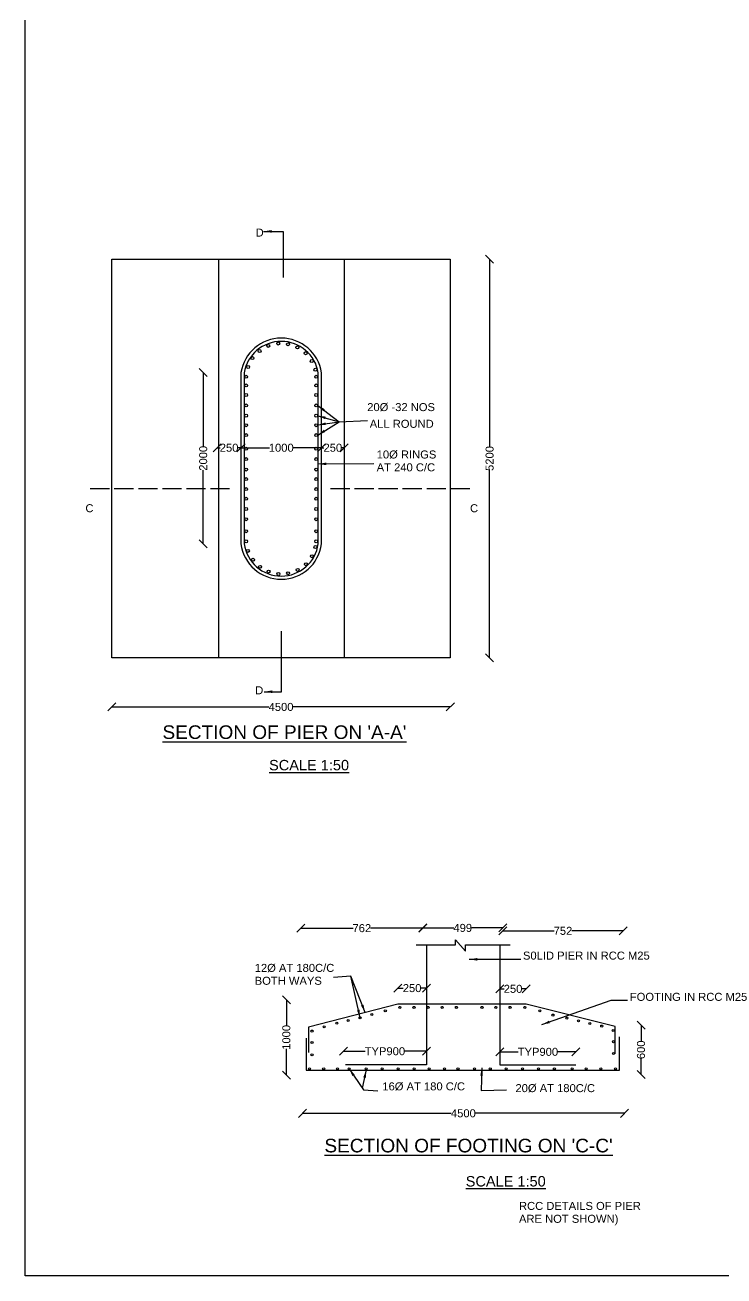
# Model space of a CAD drawing. Header units: millimetres. Extents: x -53240590 to -53219363, y 22122106 to 22136096.
# Drawn here: x -53240590 to -53236226, y 22122106 to 22129919 of the extents above; entities that cross this region are included whole.
import ezdxf

# ---------------------------------------------------------------- set-up
doc = ezdxf.new("R2010")
doc.units = ezdxf.units.MM
doc.header["$MEASUREMENT"] = 0
doc.linetypes.add('ACAD_ISO02W100', pattern=[15, 12, -3])
for name, color, linetype in [('DIMENSION', 7, 'Continuous'), ('DRAWING', 2, 'Continuous'), ('TEXT', 7, 'Continuous')]:
    doc.layers.add(name, color=color, linetype=linetype)
doc.styles.get("Standard").update_dxf_attribs({"font": 'arial.ttf', "height": 50})
doc.dimstyles.get("Standard").update_dxf_attribs({"dimtxt": 50, "dimasz": 50, "dimexe": 0.18, "dimexo": 0.0625, "dimgap": 0.09, "dimtad": 0, "dimdec": 0, "dimzin": 0, "dimdsep": 46, "dimtxsty": 'Standard', "dimblk": 'OBLIQUE', "dimcen": 0.09, "dimse1": 1, "dimse2": 1, "dimadec": 0, "dimazin": 0, "dimtfac": 1, "dimtdec": 0, "dimtofl": 0, "dimtmove": 0, "dimatfit": 3, "dimfxl": 1, "dimtolj": 1, "dimtzin": 0, "dimarcsym": 0})

# ---------------------------------------------------------------- blocks, each defined once
blk = doc.blocks.new('_Oblique')
at = {"color": 0, "linetype": 'ByBlock', "lineweight": -2}
blk.add_line((-0.5, -0.5), (0.5, 0.5), dxfattribs=at)
blk = doc.blocks.new('*D83')
at = {"layer": 'Defpoints', "color": 0, "transparency": 16777216}
for p in [(-53239390.1, 22127278.7), (-53239390.1, 22127270.4), (-53239241.4, 22127269.6)]:
    blk.add_point(p, dxfattribs=at)
at = {"layer": 'DIMENSION', "color": 0, "lineweight": -2, "transparency": 16777216}
for p, q in [((-53239390.1, 22127278.7), (-53239371.5, 22127278.7)), ((-53239241.4, 22127278.7), (-53239260.1, 22127278.7))]:
    blk.add_line(p, q, dxfattribs=at)
at = {"layer": 'DIMENSION', "color": 0, "lineweight": -2, "transparency": 16777216, "xscale": 50, "yscale": 50, "zscale": 50, "rotation": 180}
blk.add_blockref('_Oblique', (-53239390.1, 22127278.7), dxfattribs=at)
at = {"layer": 'DIMENSION', "color": 0, "lineweight": -2, "transparency": 16777216, "xscale": 50, "yscale": 50, "zscale": 50}
blk.add_blockref('_Oblique', (-53239241.4, 22127278.7), dxfattribs=at)
at = {"layer": 'DIMENSION', "color": 0, "transparency": 16777216, "insert": (-53239315.8, 22127278.7), "char_height": 50, "attachment_point": 5}
blk.add_mtext('\\A1;250', dxfattribs=at)
blk = doc.blocks.new('*D84')
at = {"layer": 'Defpoints', "color": 0, "transparency": 16777216}
for p in [(-53239241.4, 22127278.7), (-53238738.7, 22127278.7), (-53238738.7, 22127278.7)]:
    blk.add_point(p, dxfattribs=at)
at = {"layer": 'DIMENSION', "color": 0, "lineweight": -2, "transparency": 16777216}
for p, q in [((-53239241.4, 22127278.7), (-53239062.4, 22127278.7)), ((-53238738.7, 22127278.7), (-53238917.8, 22127278.7))]:
    blk.add_line(p, q, dxfattribs=at)
at = {"layer": 'DIMENSION', "color": 0, "lineweight": -2, "transparency": 16777216, "xscale": 50, "yscale": 50, "zscale": 50, "rotation": 180}
blk.add_blockref('_Oblique', (-53239241.4, 22127278.7), dxfattribs=at)
at = {"layer": 'DIMENSION', "color": 0, "lineweight": -2, "transparency": 16777216, "xscale": 50, "yscale": 50, "zscale": 50}
blk.add_blockref('_Oblique', (-53238738.7, 22127278.7), dxfattribs=at)
at = {"layer": 'DIMENSION', "color": 0, "transparency": 16777216, "insert": (-53238990.1, 22127278.7), "char_height": 50, "attachment_point": 5}
blk.add_mtext('\\A1;1000', dxfattribs=at)
blk = doc.blocks.new('*D85')
at = {"layer": 'Defpoints', "color": 0, "transparency": 16777216}
for p in [(-53238738.7, 22127278.7), (-53238597.1, 22127278.7), (-53238597.1, 22127278.7)]:
    blk.add_point(p, dxfattribs=at)
at = {"layer": 'DIMENSION', "color": 0, "lineweight": -2, "transparency": 16777216}
for p, q in [((-53238738.7, 22127278.7), (-53238723.6, 22127278.7)), ((-53238597.1, 22127278.7), (-53238612.2, 22127278.7))]:
    blk.add_line(p, q, dxfattribs=at)
at = {"layer": 'DIMENSION', "color": 0, "lineweight": -2, "transparency": 16777216, "xscale": 50, "yscale": 50, "zscale": 50, "rotation": 180}
blk.add_blockref('_Oblique', (-53238738.7, 22127278.7), dxfattribs=at)
at = {"layer": 'DIMENSION', "color": 0, "lineweight": -2, "transparency": 16777216, "xscale": 50, "yscale": 50, "zscale": 50}
blk.add_blockref('_Oblique', (-53238597.1, 22127278.7), dxfattribs=at)
at = {"layer": 'DIMENSION', "color": 0, "transparency": 16777216, "insert": (-53238667.9, 22127278.7), "char_height": 50, "attachment_point": 5}
blk.add_mtext('\\A1;250', dxfattribs=at)
blk = doc.blocks.new('*D86')
at = {"layer": 'Defpoints', "color": 0, "transparency": 16777216}
for p in [(-53239477.2, 22127748.1), (-53239241.4, 22127748.1), (-53239241.4, 22126678.2)]:
    blk.add_point(p, dxfattribs=at)
at = {"layer": 'DIMENSION', "color": 0, "lineweight": -2, "transparency": 16777216}
for p, q in [((-53239477.2, 22127748.1), (-53239477.2, 22127288.2)), ((-53239477.2, 22126678.2), (-53239477.2, 22127138.1))]:
    blk.add_line(p, q, dxfattribs=at)
at = {"layer": 'DIMENSION', "color": 0, "lineweight": -2, "transparency": 16777216, "xscale": 50, "yscale": 50, "zscale": 50}
for p, rotation in [((-53239477.2, 22127748.1), 90), ((-53239477.2, 22126678.2), 270)]:
    blk.add_blockref('_Oblique', p, dxfattribs=dict(at, rotation=rotation))
at = {"layer": 'DIMENSION', "color": 0, "transparency": 16777216, "insert": (-53239477.2, 22127213.1), "char_height": 50, "attachment_point": 5, "rotation": 90}
blk.add_mtext('\\A1;2000', dxfattribs=at)
blk = doc.blocks.new('*D167')
at = {"layer": 'Defpoints', "color": 0, "transparency": 16777216}
for p in [(-53238867.7, 22124277.9), (-53238867.7, 22124174.9), (-53238106.1, 22124174.9)]:
    blk.add_point(p, dxfattribs=at)
at = {"layer": 'DIMENSION', "color": 0, "lineweight": -2, "transparency": 16777216}
for p, q in [((-53238867.7, 22124277.9), (-53238541.8, 22124277.9)), ((-53238106.1, 22124277.9), (-53238432, 22124277.9))]:
    blk.add_line(p, q, dxfattribs=at)
at = {"layer": 'DIMENSION', "color": 0, "lineweight": -2, "transparency": 16777216, "xscale": 50, "yscale": 50, "zscale": 50, "rotation": 180}
blk.add_blockref('_Oblique', (-53238867.7, 22124277.9), dxfattribs=at)
at = {"layer": 'DIMENSION', "color": 0, "lineweight": -2, "transparency": 16777216, "xscale": 50, "yscale": 50, "zscale": 50}
blk.add_blockref('_Oblique', (-53238106.1, 22124277.9), dxfattribs=at)
at = {"layer": 'DIMENSION', "color": 0, "transparency": 16777216, "insert": (-53238486.9, 22124277.9), "char_height": 50, "attachment_point": 5}
blk.add_mtext('\\A1;762', dxfattribs=at)
blk = doc.blocks.new('*D168')
at = {"layer": 'Defpoints', "color": 0, "transparency": 16777216}
for p in [(-53238106.1, 22124277.9), (-53237607.4, 22124279.5), (-53237607.4, 22124277.9)]:
    blk.add_point(p, dxfattribs=at)
at = {"layer": 'DIMENSION', "color": 0, "lineweight": -2, "transparency": 16777216}
for p, q in [((-53238106.1, 22124279.5), (-53237913.1, 22124279.5)), ((-53237607.4, 22124279.5), (-53237800.4, 22124279.5))]:
    blk.add_line(p, q, dxfattribs=at)
at = {"layer": 'DIMENSION', "color": 0, "lineweight": -2, "transparency": 16777216, "xscale": 50, "yscale": 50, "zscale": 50, "rotation": 180}
blk.add_blockref('_Oblique', (-53238106.1, 22124279.5), dxfattribs=at)
at = {"layer": 'DIMENSION', "color": 0, "lineweight": -2, "transparency": 16777216, "xscale": 50, "yscale": 50, "zscale": 50}
blk.add_blockref('_Oblique', (-53237607.4, 22124279.5), dxfattribs=at)
at = {"layer": 'DIMENSION', "color": 0, "transparency": 16777216, "insert": (-53237856.8, 22124279.5), "char_height": 50, "attachment_point": 5}
blk.add_mtext('\\A1;499', dxfattribs=at)
blk = doc.blocks.new('*D169')
at = {"layer": 'Defpoints', "color": 0, "transparency": 16777216}
for p in [(-53237607.4, 22124279.5), (-53236855, 22124279.5), (-53236855, 22124261.2)]:
    blk.add_point(p, dxfattribs=at)
at = {"layer": 'DIMENSION', "color": 0, "lineweight": -2, "transparency": 16777216}
for p, q in [((-53237607.4, 22124261.2), (-53237286, 22124261.2)), ((-53236855, 22124261.2), (-53237176.3, 22124261.2))]:
    blk.add_line(p, q, dxfattribs=at)
at = {"layer": 'DIMENSION', "color": 0, "lineweight": -2, "transparency": 16777216, "xscale": 50, "yscale": 50, "zscale": 50, "rotation": 180}
blk.add_blockref('_Oblique', (-53237607.4, 22124261.2), dxfattribs=at)
at = {"layer": 'DIMENSION', "color": 0, "lineweight": -2, "transparency": 16777216, "xscale": 50, "yscale": 50, "zscale": 50}
blk.add_blockref('_Oblique', (-53236855, 22124261.2), dxfattribs=at)
at = {"layer": 'DIMENSION', "color": 0, "transparency": 16777216, "insert": (-53237231.2, 22124261.2), "char_height": 50, "attachment_point": 5}
blk.add_mtext('\\A1;752', dxfattribs=at)
blk = doc.blocks.new('*D170')
at = {"layer": 'Defpoints', "color": 0, "transparency": 16777216}
for p in [(-53237624.7, 22123505.4), (-53237150, 22123505.4), (-53237150, 22123505.4)]:
    blk.add_point(p, dxfattribs=at)
at = {"layer": 'DIMENSION', "color": 0, "lineweight": -2, "transparency": 16777216}
for p, q in [((-53237624.7, 22123505.4), (-53237511.2, 22123505.4)), ((-53237150, 22123505.4), (-53237263.6, 22123505.4))]:
    blk.add_line(p, q, dxfattribs=at)
at = {"layer": 'DIMENSION', "color": 0, "lineweight": -2, "transparency": 16777216, "xscale": 50, "yscale": 50, "zscale": 50, "rotation": 180}
blk.add_blockref('_Oblique', (-53237624.7, 22123505.4), dxfattribs=at)
at = {"layer": 'DIMENSION', "color": 0, "lineweight": -2, "transparency": 16777216, "xscale": 50, "yscale": 50, "zscale": 50}
blk.add_blockref('_Oblique', (-53237150, 22123505.4), dxfattribs=at)
at = {"layer": 'DIMENSION', "color": 0, "transparency": 16777216, "insert": (-53237387.4, 22123505.4), "char_height": 50, "attachment_point": 5}
blk.add_mtext('\\A1;TYP900', dxfattribs=at)
blk = doc.blocks.new('*D171')
at = {"layer": 'Defpoints', "color": 0, "transparency": 16777216}
for p in [(-53236737.2, 22123672.9), (-53236743.7, 22123363.7), (-53236737.2, 22123363.7)]:
    blk.add_point(p, dxfattribs=at)
at = {"layer": 'DIMENSION', "color": 0, "lineweight": -2, "transparency": 16777216}
for p, q in [((-53236743.7, 22123672.9), (-53236743.7, 22123573.7)), ((-53236743.7, 22123363.7), (-53236743.7, 22123462.9))]:
    blk.add_line(p, q, dxfattribs=at)
at = {"layer": 'DIMENSION', "color": 0, "lineweight": -2, "transparency": 16777216, "xscale": 50, "yscale": 50, "zscale": 50}
for p, rotation in [((-53236743.7, 22123672.9), 90), ((-53236743.7, 22123363.7), 270)]:
    blk.add_blockref('_Oblique', p, dxfattribs=dict(at, rotation=rotation))
at = {"layer": 'DIMENSION', "color": 0, "transparency": 16777216, "insert": (-53236743.7, 22123518.3), "char_height": 50, "attachment_point": 5, "rotation": 90}
blk.add_mtext('\\A1;600', dxfattribs=at)
blk = doc.blocks.new('*D172')
at = {"layer": 'Defpoints', "color": 0, "transparency": 16777216}
for p in [(-53237460.7, 22123899), (-53237624.7, 22123803.4), (-53237460.7, 22123803.4)]:
    blk.add_point(p, dxfattribs=at)
at = {"layer": 'DIMENSION', "color": 0, "lineweight": -2, "transparency": 16777216}
for p, q in [((-53237624.7, 22123899), (-53237598.4, 22123899)), ((-53237460.7, 22123899), (-53237487, 22123899))]:
    blk.add_line(p, q, dxfattribs=at)
at = {"layer": 'DIMENSION', "color": 0, "lineweight": -2, "transparency": 16777216, "xscale": 50, "yscale": 50, "zscale": 50, "rotation": 180}
blk.add_blockref('_Oblique', (-53237624.7, 22123899), dxfattribs=at)
at = {"layer": 'DIMENSION', "color": 0, "lineweight": -2, "transparency": 16777216, "xscale": 50, "yscale": 50, "zscale": 50}
blk.add_blockref('_Oblique', (-53237460.7, 22123899), dxfattribs=at)
at = {"layer": 'DIMENSION', "color": 0, "transparency": 16777216, "insert": (-53237542.7, 22123899), "char_height": 50, "attachment_point": 5}
blk.add_mtext('\\A1;250', dxfattribs=at)
blk = doc.blocks.new('*D173')
at = {"layer": 'Defpoints', "color": 0, "transparency": 16777216}
for p in [(-53238262, 22123903.5), (-53238262, 22123803.4), (-53238084, 22123803.4)]:
    blk.add_point(p, dxfattribs=at)
at = {"layer": 'DIMENSION', "color": 0, "lineweight": -2, "transparency": 16777216}
for p, q in [((-53238262, 22123903.5), (-53238228.7, 22123903.5)), ((-53238084, 22123903.5), (-53238117.3, 22123903.5))]:
    blk.add_line(p, q, dxfattribs=at)
at = {"layer": 'DIMENSION', "color": 0, "lineweight": -2, "transparency": 16777216, "xscale": 50, "yscale": 50, "zscale": 50, "rotation": 180}
blk.add_blockref('_Oblique', (-53238262, 22123903.5), dxfattribs=at)
at = {"layer": 'DIMENSION', "color": 0, "lineweight": -2, "transparency": 16777216, "xscale": 50, "yscale": 50, "zscale": 50}
blk.add_blockref('_Oblique', (-53238084, 22123903.5), dxfattribs=at)
at = {"layer": 'DIMENSION', "color": 0, "transparency": 16777216, "insert": (-53238173, 22123903.5), "char_height": 50, "attachment_point": 5}
blk.add_mtext('\\A1;250', dxfattribs=at)
blk = doc.blocks.new('*D174')
at = {"layer": 'Defpoints', "color": 0, "transparency": 16777216}
for p in [(-53238601.6, 22123509.1), (-53238601.6, 22123423.6), (-53238084, 22123423.6)]:
    blk.add_point(p, dxfattribs=at)
at = {"layer": 'DIMENSION', "color": 0, "lineweight": -2, "transparency": 16777216}
for p, q in [((-53238601.6, 22123509.1), (-53238466.6, 22123509.1)), ((-53238084, 22123509.1), (-53238219, 22123509.1))]:
    blk.add_line(p, q, dxfattribs=at)
at = {"layer": 'DIMENSION', "color": 0, "lineweight": -2, "transparency": 16777216, "xscale": 50, "yscale": 50, "zscale": 50, "rotation": 180}
blk.add_blockref('_Oblique', (-53238601.6, 22123509.1), dxfattribs=at)
at = {"layer": 'DIMENSION', "color": 0, "lineweight": -2, "transparency": 16777216, "xscale": 50, "yscale": 50, "zscale": 50}
blk.add_blockref('_Oblique', (-53238084, 22123509.1), dxfattribs=at)
at = {"layer": 'DIMENSION', "color": 0, "transparency": 16777216, "insert": (-53238342.8, 22123509.1), "char_height": 50, "attachment_point": 5}
blk.add_mtext('\\A1;TYP900', dxfattribs=at)
blk = doc.blocks.new('*D175')
at = {"layer": 'Defpoints', "color": 0, "transparency": 16777216}
for p in [(-53238955.7, 22123831.5), (-53238958.2, 22123360.6), (-53238955.7, 22123360.6)]:
    blk.add_point(p, dxfattribs=at)
at = {"layer": 'DIMENSION', "color": 0, "lineweight": -2, "transparency": 16777216}
for p, q in [((-53238958.2, 22123831.5), (-53238958.2, 22123668.3)), ((-53238958.2, 22123360.6), (-53238958.2, 22123523.7))]:
    blk.add_line(p, q, dxfattribs=at)
at = {"layer": 'DIMENSION', "color": 0, "lineweight": -2, "transparency": 16777216, "xscale": 50, "yscale": 50, "zscale": 50}
for p, rotation in [((-53238958.2, 22123831.5), 90), ((-53238958.2, 22123360.6), 270)]:
    blk.add_blockref('_Oblique', p, dxfattribs=dict(at, rotation=rotation))
at = {"layer": 'DIMENSION', "color": 0, "transparency": 16777216, "insert": (-53238958.2, 22123596), "char_height": 50, "attachment_point": 5, "rotation": 90}
blk.add_mtext('\\A1;1000', dxfattribs=at)
blk = doc.blocks.new('*D184')
at = {"layer": 'Defpoints', "color": 0, "transparency": 16777216}
for p in [(-53238858.3, 22123103), (-53236847.3, 22123121.6), (-53236847.3, 22123116.9)]:
    blk.add_point(p, dxfattribs=at)
at = {"layer": 'DIMENSION', "color": 0, "lineweight": -2, "transparency": 16777216}
for p, q in [((-53238858.3, 22123121.6), (-53237928.5, 22123121.6)), ((-53236847.3, 22123121.6), (-53237777.2, 22123121.6))]:
    blk.add_line(p, q, dxfattribs=at)
at = {"layer": 'DIMENSION', "color": 0, "lineweight": -2, "transparency": 16777216, "xscale": 50, "yscale": 50, "zscale": 50, "rotation": 180}
blk.add_blockref('_Oblique', (-53238858.3, 22123121.6), dxfattribs=at)
at = {"layer": 'DIMENSION', "color": 0, "lineweight": -2, "transparency": 16777216, "xscale": 50, "yscale": 50, "zscale": 50}
blk.add_blockref('_Oblique', (-53236847.3, 22123121.6), dxfattribs=at)
at = {"layer": 'DIMENSION', "color": 0, "transparency": 16777216, "insert": (-53237852.8, 22123121.6), "char_height": 50, "attachment_point": 5}
blk.add_mtext('\\A1;4500', dxfattribs=at)
blk = doc.blocks.new('*D185')
at = {"layer": 'Defpoints', "color": 0, "transparency": 16777216}
for p in [(-53237934.3, 22128456.9), (-53237934.3, 22125966.7), (-53237688.9, 22125966.7)]:
    blk.add_point(p, dxfattribs=at)
at = {"layer": 'DIMENSION', "color": 0, "lineweight": -2, "transparency": 16777216}
for p, q in [((-53237688.9, 22128456.9), (-53237688.9, 22127286.4)), ((-53237688.9, 22125966.7), (-53237688.9, 22127137.1))]:
    blk.add_line(p, q, dxfattribs=at)
at = {"layer": 'DIMENSION', "color": 0, "lineweight": -2, "transparency": 16777216, "xscale": 50, "yscale": 50, "zscale": 50}
for p, rotation in [((-53237688.9, 22128456.9), 90), ((-53237688.9, 22125966.7), 270)]:
    blk.add_blockref('_Oblique', p, dxfattribs=dict(at, rotation=rotation))
at = {"layer": 'DIMENSION', "color": 0, "transparency": 16777216, "insert": (-53237688.9, 22127211.8), "char_height": 50, "attachment_point": 5, "rotation": 90}
blk.add_mtext('\\A1;5200', dxfattribs=at)
blk = doc.blocks.new('*D186')
at = {"layer": 'Defpoints', "color": 0, "transparency": 16777216}
for p in [(-53240048.4, 22125966.7), (-53237934.3, 22125966.7), (-53237934.3, 22125659.8)]:
    blk.add_point(p, dxfattribs=at)
at = {"layer": 'DIMENSION', "color": 0, "lineweight": -2, "transparency": 16777216}
for p, q in [((-53240048.4, 22125659.8), (-53239067, 22125659.8)), ((-53237934.3, 22125659.8), (-53238915.7, 22125659.8))]:
    blk.add_line(p, q, dxfattribs=at)
at = {"layer": 'DIMENSION', "color": 0, "lineweight": -2, "transparency": 16777216, "xscale": 50, "yscale": 50, "zscale": 50, "rotation": 180}
blk.add_blockref('_Oblique', (-53240048.4, 22125659.8), dxfattribs=at)
at = {"layer": 'DIMENSION', "color": 0, "lineweight": -2, "transparency": 16777216, "xscale": 50, "yscale": 50, "zscale": 50}
blk.add_blockref('_Oblique', (-53237934.3, 22125659.8), dxfattribs=at)
at = {"layer": 'DIMENSION', "color": 0, "transparency": 16777216, "insert": (-53238991.3, 22125659.8), "char_height": 50, "attachment_point": 5}
blk.add_mtext('\\A1;4500', dxfattribs=at)

msp = doc.modelspace()

# ---------------------------------------------------------------- linework, layer by layer
at = {"layer": 'DIMENSION', "color": 0}
msp.add_lwpolyline([(-53219365.6, 22122105.7), (-53240589.9, 22122105.7), (-53240589.9, 22136095.6), (-53219365.6, 22136095.6)], close=True, dxfattribs=at)
at = {"layer": 'DRAWING', "color": 0}
msp.add_lwpolyline([(-53240048.4, 22128456.9), (-53237934.3, 22128456.9), (-53237934.3, 22125966.7), (-53240048.4, 22125966.7)], close=True, dxfattribs=at)
for points in [[(-53239381.7, 22128456.9), (-53239381.7, 22125966.7)], [(-53238597.1, 22128456.9), (-53238597.1, 22125966.7)], [(-53238084, 22124174.9), (-53238084, 22123423.6), (-53238588.2, 22123423.6)], [(-53238147.1, 22124174.9), (-53237901.7, 22124174.9), (-53237901.7, 22124204.4), (-53237839.9, 22124134.3), (-53237839.9, 22124175), (-53237561.5, 22124175)], [(-53237624.7, 22124175), (-53237624.7, 22123425), (-53237150.5, 22123425)], [(-53236904.8, 22123492.6), (-53236904.8, 22123664.8), (-53237460.7, 22123803.4), (-53238262, 22123803.4), (-53238818.9, 22123659.8), (-53238818.9, 22123502.6)], [(-53238833.7, 22123591.4), (-53238833.7, 22123391.2), (-53236879, 22123391.2), (-53236879, 22123600.1)]]:
    msp.add_lwpolyline(points, dxfattribs=at)
msp.add_lwpolyline([(-53239241.4, 22127748.1), (-53239241.4, 22126678.2, 0.879737), (-53238738.7, 22126678.2), (-53238738.7, 22127747.8, 0.857859), (-53239241.4, 22127748.1, 1.001331)], format="xyb", dxfattribs=at)
msp.add_lwpolyline([(-53239221.2, 22127746.5), (-53239221.2, 22126679.5, 0.874929), (-53238758.9, 22126679.5), (-53238758.9, 22127746.2, 0.852257)], format="xyb", close=True, dxfattribs=at)
at = {"layer": 'DRAWING', "color": 0, "linetype": 'ACAD_ISO02W100', "ltscale": 10}
for points in [[(-53240182.4, 22127024.9), (-53239289.8, 22127024.9)], [(-53238682, 22127024.9), (-53237792.8, 22127024.9)]]:
    msp.add_lwpolyline(points, dxfattribs=at)
at = {"layer": 'DRAWING', "color": 0}
for centre, radius in [((-53239071.2, 22127914.9), 9.35), ((-53239009.2, 22127929.4), 9.35), ((-53238947.6, 22127925.6), 9.35), ((-53238889.5, 22127905.6), 9.35), ((-53239169.8, 22127838.6), 9.35), ((-53239125.5, 22127883.1), 9.35), ((-53238837.7, 22127869.3), 9.35), ((-53239196.9, 22127783.4), 9.35), ((-53238799.6, 22127820.6), 9.35), ((-53238776.3, 22127766.5), 9.35), ((-53239209.4, 22127722.1), 9.35), ((-53239209.4, 22127667.8), 9.35), ((-53238771.6, 22127722.1), 9.35), ((-53238771.6, 22127667.8), 9.35), ((-53239209.4, 22127608.3), 9.35), ((-53238771.6, 22127608.3), 9.35), ((-53239209.4, 22127543.4), 9.35), ((-53238771.6, 22127543.4), 9.35), ((-53239209.4, 22127479), 9.35), ((-53238771.6, 22127479), 9.35), ((-53239209.4, 22127419.9), 9.35), ((-53239209.4, 22127358), 9.35), ((-53238771.6, 22127419.9), 9.35), ((-53238771.6, 22127358), 9.35), ((-53239209.4, 22127272.7), 9.35), ((-53239209.4, 22127207.7), 9.35), ((-53238771.6, 22127272.7), 9.35), ((-53238771.6, 22127207.7), 9.35), ((-53239209.4, 22127142.4), 9.35), ((-53238771.6, 22127142.4), 9.35), ((-53239209.4, 22127082.9), 9.35), ((-53238771.6, 22127082.9), 9.35), ((-53239209.4, 22127020.8), 9.35), ((-53238771.6, 22127020.8), 9.35), ((-53239209.4, 22126960.5), 9.35), ((-53239209.4, 22126896), 9.35), ((-53238771.6, 22126960.5), 9.35), ((-53238771.6, 22126896), 9.35), ((-53239209.4, 22126832.6), 9.35), ((-53238771.6, 22126832.6), 9.35), ((-53239209.4, 22126757.5), 9.35), ((-53238771.6, 22126757.5), 9.35), ((-53239209.4, 22126694.4), 9.35), ((-53238776.6, 22126658.7), 9.35), ((-53238771.6, 22126694.4), 9.35), ((-53239198.2, 22126634.8), 9.35), ((-53239166.4, 22126579), 9.35), ((-53238799, 22126601.3), 9.35), ((-53239122.5, 22126535.1), 9.35), ((-53239069.5, 22126505.6), 9.35), ((-53238887.4, 22126515.9), 9.35), ((-53238835.9, 22126551.2), 9.35), ((-53239007.4, 22126490.5), 9.35), ((-53238947.5, 22126495.3), 9.35), ((-53238249.3, 22123783.4), 6.31), ((-53238161.1, 22123783.4), 6.31), ((-53238073, 22123783.4), 6.31), ((-53237985.2, 22123783.4), 6.31), ((-53237896.6, 22123783.4), 6.31), ((-53237736.6, 22123783.4), 6.31), ((-53237649.5, 22123783.4), 6.31), ((-53237561.6, 22123783.4), 6.31), ((-53237469.2, 22123783.4), 6.31), ((-53238572.5, 22123701.1), 6.31), ((-53238498.2, 22123718.1), 6.31), ((-53238424.4, 22123738.6), 6.31), ((-53238340.2, 22123761.8), 6.31), ((-53237374.9, 22123762.3), 6.31), ((-53237293.4, 22123735.5), 6.31), ((-53237206.7, 22123716.9), 6.31), ((-53237133.9, 22123699.3), 6.31), ((-53238798, 22123635.7), 6.31), ((-53238721.6, 22123661.3), 6.31), ((-53238643.6, 22123685.4), 6.31), ((-53237063.4, 22123682.2), 6.31), ((-53236989.1, 22123667), 6.31), ((-53236917.2, 22123639.4), 6.31), ((-53238798, 22123564.2), 6.31), ((-53236915.7, 22123569.2), 6.31), ((-53238798, 22123487.6), 6.31), ((-53236915.2, 22123495), 6.31), ((-53238813.8, 22123399.5), 6.31), ((-53238725.2, 22123399.5), 6.31), ((-53238638.1, 22123399.5), 6.31), ((-53238565.8, 22123399.5), 6.31), ((-53238459.6, 22123399.5), 6.31), ((-53238359.5, 22123399.5), 6.31), ((-53238260.5, 22123399.5), 6.31), ((-53238160.4, 22123399.5), 6.31), ((-53238066.3, 22123399.5), 6.31), ((-53237970.1, 22123399.5), 6.31), ((-53237886.4, 22123399.5), 6.31), ((-53237783.3, 22123399.5), 6.31), ((-53237684.7, 22123399.5), 6.31), ((-53237585.3, 22123399.5), 6.31), ((-53237483.2, 22123399.5), 6.31), ((-53237384.2, 22123399.5), 6.31), ((-53237284.8, 22123399.5), 6.31), ((-53237174, 22123399.5), 6.31), ((-53237085.6, 22123399.5), 6.31), ((-53236995, 22123399.5), 6.31), ((-53236902.8, 22123399.5), 6.31)]:
    msp.add_circle(centre, radius, dxfattribs=at)

# ---------------------------------------------------------------- texts
at = {"layer": 'DIMENSION', "color": 0}
for p in [(-53239150.1, 22128597.9), (-53239152.8, 22125738.7)]:
    msp.add_text('D', height=50, dxfattribs=at).set_placement(p)
at = {"layer": 'TEXT', "color": 0}
for s, height, p in [('20Ø -32 NOS', 50, (-53238453.3, 22127507.8)), ('ALL ROUND ', 50, (-53238437.7, 22127403.5)), ('10Ø RINGS ', 50, (-53238394.1, 22127211.8)), ('AT 240 C/C', 50, (-53238394.1, 22127131.5)), ('C', 50, (-53240212.8, 22126876.2)), ('C', 50, (-53237811.2, 22126876.1)), ("%%USECTION OF PIER ON 'A-A'", 85, (-53239731.6, 22125460)), ('%%USCALE 1:50', 65, (-53239066.3, 22125264.1)), ('S0LID PIER IN RCC M25', 50, (-53237480.9, 22124081.8)), ('12Ø AT 180C/C', 50, (-53239155.7, 22124005)), ('BOTH WAYS', 50, (-53239155.7, 22123924.6)), ('FOOTING IN RCC M25', 50, (-53236813.4, 22123824.2)), ('16Ø AT 180 C/C', 50, (-53238358.9, 22123265)), ('20Ø AT 180C/C', 50, (-53237527.7, 22123254)), ("%%USECTION OF FOOTING ON 'C-C'", 85, (-53238720.5, 22122877.7)), ('%%USCALE 1:50', 65, (-53237838.3, 22122664.5)), ('RCC DETAILS OF PIER ', 50, (-53237505.6, 22122518.2)), ('ARE NOT SHOWN)', 50, (-53237505.6, 22122437.8))]:
    msp.add_text(s, height=height, dxfattribs=at).set_placement(p)

# ---------------------------------------------------------------- dimensions: what is measured, and where the dimension line sits
at = {"layer": 'DIMENSION', "color": 0}
for base, p1, p2, text, picture, middle in [((-53237688.9, 22125966.7), (-53237934.3, 22128456.9), (-53237934.3, 22125966.7), '5200', '*D185', (-53237688.9, 22127211.8)), ((-53239477.2, 22127748.1), (-53239241.4, 22126678.2), (-53239241.4, 22127748.1), '2000', '*D86', (-53239477.2, 22127213.1)), ((-53238958.2, 22123360.6), (-53238955.7, 22123831.5), (-53238955.7, 22123360.6), '1000', '*D175', (-53238958.2, 22123596)), ((-53236743.7, 22123363.7), (-53236737.2, 22123672.9), (-53236737.2, 22123363.7), '600', '*D171', (-53236743.7, 22123518.3))]:
    dim = msp.add_linear_dim(base=base, p1=p1, p2=p2, angle=90, text=text, dimstyle='Standard', dxfattribs=at)
    dim.commit()
    dim.dimension.update_dxf_attribs({"geometry": picture, "text_midpoint": middle})
for base, p1, p2, text, picture, middle in [((-53239390.1, 22127278.7), (-53239241.4, 22127269.6), (-53239390.1, 22127270.4), '250', '*D83', (-53239315.8, 22127278.7)), ((-53238738.7, 22127278.7), (-53239241.4, 22127278.7), (-53238738.7, 22127278.7), '1000', '*D84', (-53238990.1, 22127278.7)), ((-53238597.1, 22127278.7), (-53238738.7, 22127278.7), (-53238597.1, 22127278.7), '250', '*D85', (-53238667.9, 22127278.7)), ((-53237934.3, 22125659.8), (-53240048.4, 22125966.7), (-53237934.3, 22125966.7), '4500', '*D186', (-53238991.3, 22125659.8)), ((-53238262, 22123903.5), (-53238084, 22123803.4), (-53238262, 22123803.4), '250', '*D173', (-53238173, 22123903.5)), ((-53237460.7, 22123899), (-53237624.7, 22123803.4), (-53237460.7, 22123803.4), '250', '*D172', (-53237542.7, 22123899)), ((-53238601.6, 22123509.1), (-53238084, 22123423.6), (-53238601.6, 22123423.6), 'TYP900', '*D174', (-53238342.8, 22123509.1)), ((-53237150, 22123505.4), (-53237624.7, 22123505.4), (-53237150, 22123505.4), 'TYP900', '*D170', (-53237387.4, 22123505.4)), ((-53236847.3, 22123121.6), (-53238858.3, 22123103), (-53236847.3, 22123116.9), '4500', '*D184', (-53237852.8, 22123121.6))]:
    dim = msp.add_linear_dim(base=base, p1=p1, p2=p2, text=text, dimstyle='Standard', dxfattribs=at)
    dim.commit()
    dim.dimension.update_dxf_attribs({"geometry": picture, "text_midpoint": middle})
for base, p1, p2, picture, middle in [((-53238867.7, 22124277.9), (-53238106.1, 22124174.9), (-53238867.7, 22124174.9), '*D167', (-53238486.9, 22124277.9)), ((-53237607.4, 22124279.5), (-53238106.1, 22124277.9), (-53237607.4, 22124277.9), '*D168', (-53237856.8, 22124279.5)), ((-53236855, 22124261.2), (-53237607.4, 22124279.5), (-53236855, 22124279.5), '*D169', (-53237231.2, 22124261.2))]:
    dim = msp.add_linear_dim(base=base, p1=p1, p2=p2, dimstyle='Standard', dxfattribs=at)
    dim.commit()
    dim.dimension.update_dxf_attribs({"geometry": picture, "text_midpoint": middle})

# ---------------------------------------------------------------- leaders
for points in [[(-53239100.2, 22128630.4), (-53238978.9, 22128630.4), (-53238978.9, 22128341.7)], [(-53238762.2, 22127543.4), (-53238629.1, 22127441)], [(-53238762.2, 22127479), (-53238629.1, 22127441)], [(-53238762.2, 22127357.5), (-53238629.1, 22127441), (-53238451.5, 22127448.4)], [(-53238762.3, 22127421.3), (-53238629.1, 22127441)], [(-53238758.9, 22127177.9), (-53238411.8, 22127180.7)], [(-53239096.1, 22125754.9), (-53238987.5, 22125754.9), (-53238987.5, 22126132.7)], [(-53237816.1, 22124083.5), (-53237493.1, 22124083.5)], [(-53238498.2, 22123718.1), (-53238556.1, 22123978.8), (-53238664.5, 22123970.9)], [(-53238466.1, 22123750.8), (-53238556.1, 22123978.8)], [(-53237362.3, 22123676.1), (-53236929.3, 22123828.1), (-53236828.4, 22123828.1)], [(-53238565.8, 22123399.5), (-53238477.4, 22123267.4), (-53238386.3, 22123261.1)], [(-53238459.6, 22123393.2), (-53238484.4, 22123277.9)], [(-53237737.8, 22123406.4), (-53237741.6, 22123264.9), (-53237583.4, 22123267.4)]]:
    msp.add_leader(points, dimstyle='Standard', override={"dimgap": 0.09, "dimtad": 0}, dxfattribs=at)

doc.saveas('drawing.dxf')
